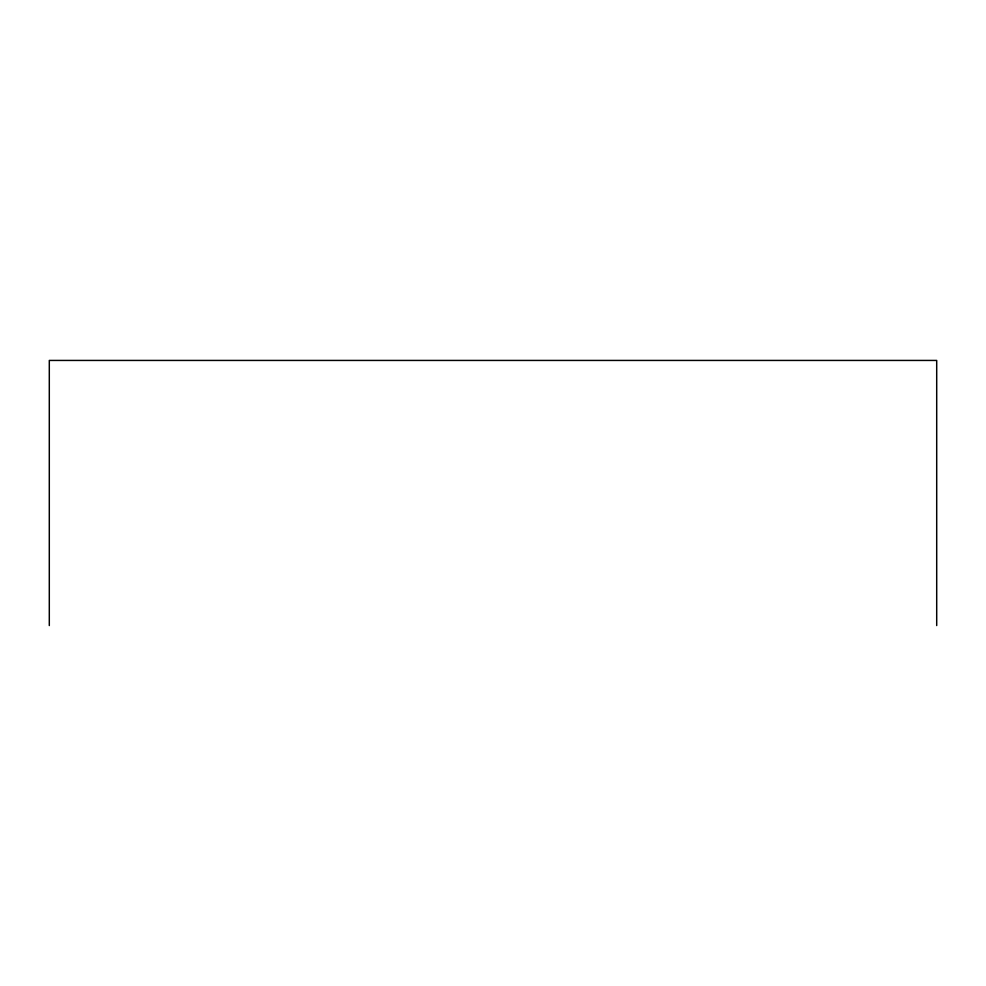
<?xml version="1.0" encoding="UTF-8"?>
<svg xmlns="http://www.w3.org/2000/svg" width="986" height="986" viewBox="0 0 986 986"><rect width="100%" height="100%" fill="white"/><g stroke="black" fill="none" stroke-linecap="round" stroke-linejoin="round"><path stroke-width="1.48" d="M936.7 625.568L936.7 360.432L49.3 360.432L49.3 625.568"/></g></svg>
